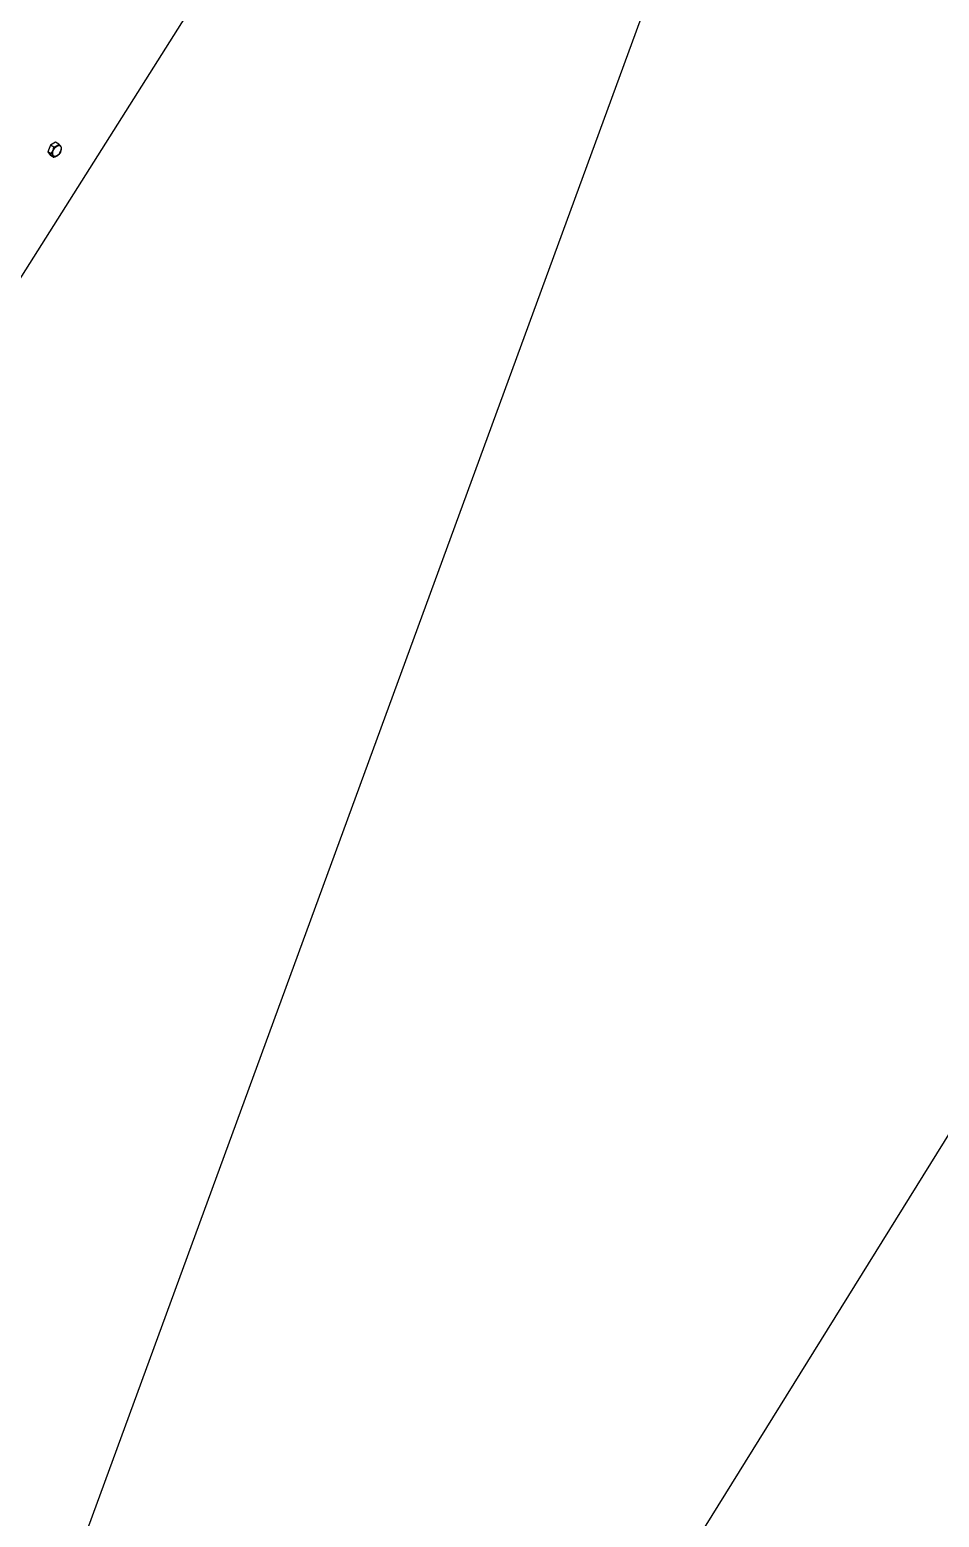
# Model space of a CAD drawing. Header units: millimetres. Extents: x 0 to 55611, y 0 to 32827.
# Drawn here: x 31040 to 31865, y 9138 to 10488 of the extents above; entities that cross this region are included whole.
import ezdxf

# ---------------------------------------------------------------- set-up
doc = ezdxf.new("R2010")
doc.units = ezdxf.units.MM
doc.header["$LTSCALE"] = 10
doc.linetypes.add('SLD-Continua', pattern=[0])
doc.layers.add('CHUTE', color=30, linetype='SLD-Continua')
doc.layers.add('STRUC', color=5, linetype='SLD-Continua')

msp = doc.modelspace()

# ---------------------------------------------------------------- linework, layer by layer
at = {"layer": 'CHUTE', "linetype": 'SLD-Continua', "lineweight": 25}
for p, q in [((31868.5, 11246.6), (31084.4, 9106.9)), ((31631.8, 9096), (32679.6, 10782.7))]:
    msp.add_line(p, q, dxfattribs=at)
at = {"layer": 'STRUC', "linetype": 'SLD-Continua', "lineweight": 25}
for p, q in [((31487.1, 10983.6), (30277, 9070.2)), ((31058.4, 10382.9), (31056, 10376.8)), ((31063, 10385.6), (31058.4, 10382.9)), ((31061.5, 10381.1), (31058.4, 10382.9)), ((31066.1, 10383.8), (31063, 10385.6)), ((31059.1, 10375.1), (31056, 10376.8)), ((31056, 10376.8), (31058.4, 10373.5)), ((31061.5, 10371.7), (31058.4, 10373.5))]:
    msp.add_line(p, q, dxfattribs=at)
at = {"layer": 'STRUC', "linetype": 'SLD-Continua', "lineweight": 25, "flags": 128}
msp.add_lwpolyline([(31064.3, 10373), (31063.4, 10372.7), (31062.6, 10372.5), (31061.8, 10372.7), (31061.2, 10373), (31060.8, 10373.7), (31060.5, 10374.5), (31060.5, 10375.5), (31060.6, 10376.6), (31061, 10377.8), (31061.5, 10378.9), (31062.2, 10379.9), (31063, 10380.9), (31063.8, 10381.6), (31064.7, 10382.1), (31065.6, 10382.4), (31066.4, 10382.4), (31067.1, 10382.1), (31067.6, 10381.6), (31068, 10380.9), (31068.1, 10379.9), (31068.1, 10378.9), (31067.8, 10377.7), (31067.4, 10376.6), (31066.8, 10375.5), (31066, 10374.5), (31065.2, 10373.7), (31064.3, 10373)], dxfattribs=at)
at = {"layer": 'STRUC', "linetype": 'SLD-Continua', "lineweight": 25}
for centre, radius, start, end in [((31048.7, 10382.6), 12.9, 324.2737, 353.3149), ((31059, 10390.8), 10, 284.4463, 315.5483), ((31057.3, 10375), 12.4, 25.7206, 44.4807), ((31055.5, 10382), 13.1, 324.496, 353.0926), ((31051.7, 10367.3), 10.7, 24.1762, 46.0252), ((31059, 10381.5), 10, 284.4392, 315.5554)]:
    msp.add_arc(centre, radius, start, end, dxfattribs=at)

doc.saveas('drawing.dxf')
